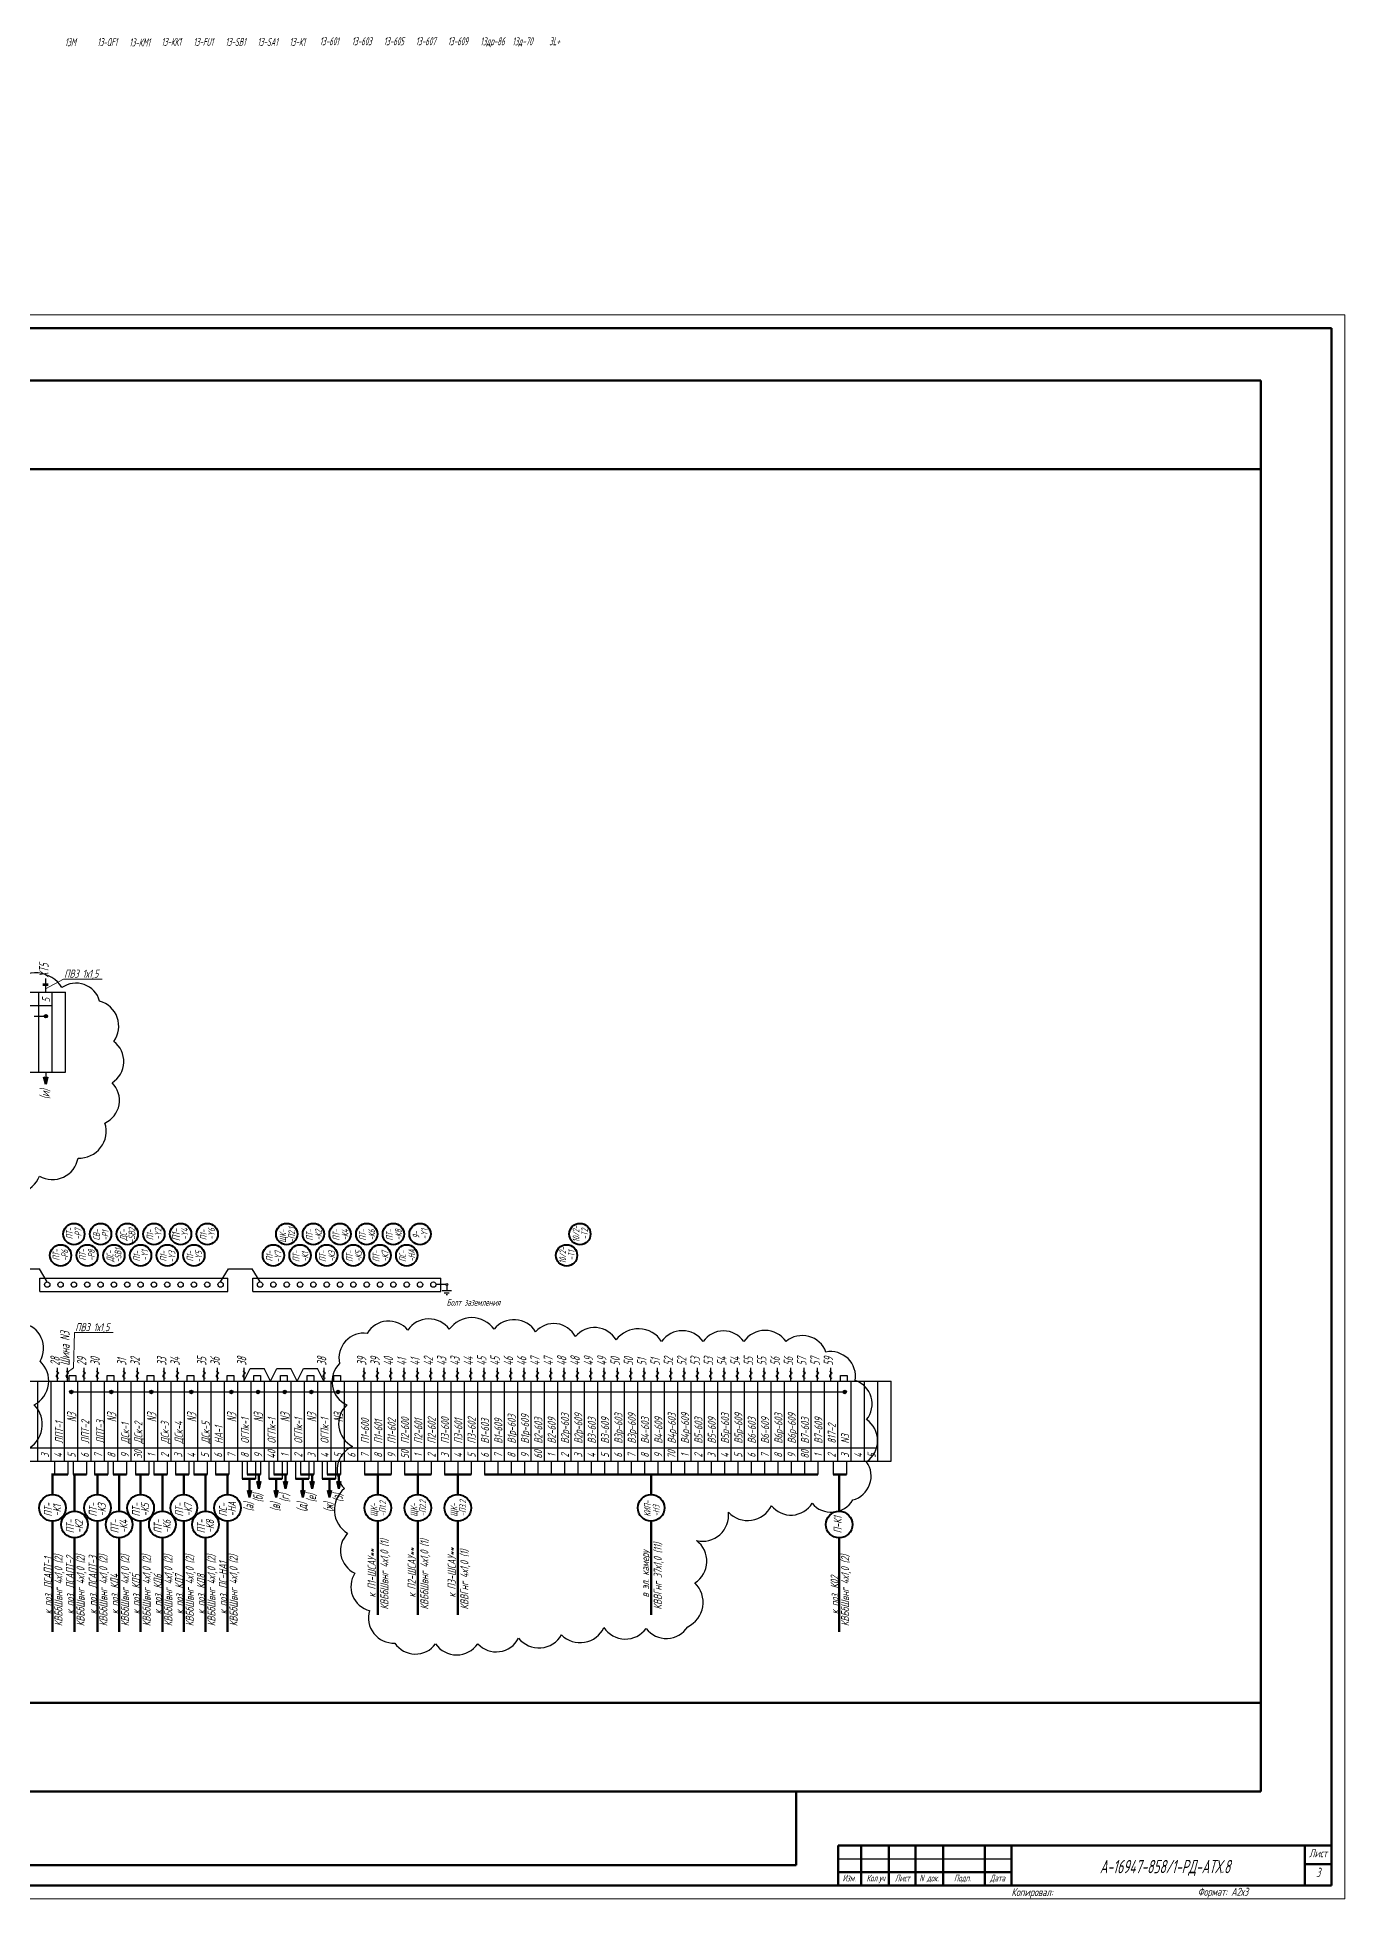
# Model space of a CAD drawing. Header units: millimetres. Extents: x -680 to 9204, y -4430 to 7779.
# Drawn here: x 4144 to 4635, y -537 to 161 of the extents above; entities that cross this region are included whole.
import ezdxf
from ezdxf.enums import TextEntityAlignment as Align

# ---------------------------------------------------------------- set-up
doc = ezdxf.new("R2010")
doc.units = ezdxf.units.MM
doc.layers.get('Defpoints').update_dxf_attribs({"color": 33})
for name, color, linetype, lineweight in [('Выноска', 137, 'Continuous', 20), ('Обводка', 6, 'Continuous', 25), ('Размерная', 4, 'Continuous', 25), ('Текст_КИП', 2, 'Continuous', 25), ('Толст.рамка', 7, 'Continuous', 60), ('Тонк.рамка', 10, 'Continuous', 20), ('Эл.кабель', 2, 'Continuous', 50)]:
    doc.layers.add(name, color=color, linetype=linetype, lineweight=lineweight)
doc.layers.add('ТЕКСТ', color=2, linetype='Continuous')
doc.layers.add('Текст.', color=51, linetype='Continuous')
doc.styles.add('Simplex', font='simplex.shx', dxfattribs={"width": 0.7, "oblique": 15})

# ---------------------------------------------------------------- blocks, each defined once
blk = doc.blocks.new('Заземление')
for p, q in [((0, 0), (0, -1.99)), ((1.74, -1.99), (-1.77, -1.99)), ((0.92, -2.81), (-0.95, -2.81)), ((0.24, -3.5), (-0.27, -3.5))]:
    blk.add_line(p, q)

msp = doc.modelspace()

# ---------------------------------------------------------------- hatches: boundary and pattern name
for points in [[(4147.603, -206.845, 1), (4147.603, -205.579, 1)], [(4157.146, -347.743, 1), (4157.146, -346.477, 1)], [(4172.146, -347.743, 1), (4172.146, -346.477, 1)], [(4187.146, -347.743, 1), (4187.146, -346.477, 1)], [(4202.146, -347.743, 1), (4202.146, -346.477, 1)], [(4217.146, -347.743, 1), (4217.146, -346.477, 1)], [(4227.146, -347.743, 1), (4227.146, -346.477, 1)], [(4237.146, -347.743, 1), (4237.146, -346.477, 1)], [(4247.146, -347.743, 1), (4247.146, -346.477, 1)], [(4257.146, -347.743, 1), (4257.146, -346.477, 1)], [(4447.146, -347.743, 1), (4447.146, -346.477, 1)]]:
    msp.add_hatch(color=256).paths.add_polyline_path(points)

# ---------------------------------------------------------------- linework, layer by layer
at = {"color": 5, "lineweight": 60}
for p, q in [((3419.757, 32.142), (4603.156, 32.142)), ((4603.156, 32.142), (4603.156, -496.887)), ((4603.156, -1.118), (3419.757, -1.118)), ((4603.156, -463.626), (3419.757, -463.626)), ((4603.156, -496.887), (3419.757, -496.887)), ((4428.923, -496.887), (4428.923, -524.579)), ((3419.757, -524.579), (4428.923, -524.579))]:
    msp.add_line(p, q, dxfattribs=at)
at = {"color": 2, "ltscale": 0.5}
for p, q in [((4147.498, -192.114), (4147.498, -197.114)), ((4147.521, -227.146), (4147.521, -231.692)), ((4150.874, -373.076), (4150.874, -378.076)), ((4155.874, -373.076), (4155.874, -378.076)), ((4157.77, -373.076), (4157.77, -378.076)), ((4162.77, -373.076), (4162.77, -378.076)), ((4165.874, -373.076), (4165.874, -378.076)), ((4170.874, -373.076), (4170.874, -378.076)), ((4172.77, -373.076), (4172.77, -378.076)), ((4177.77, -373.076), (4177.77, -378.076)), ((4181.149, -373.076), (4181.149, -378.076)), ((4186.149, -373.076), (4186.149, -378.076)), ((4188.045, -373.076), (4188.045, -378.076)), ((4193.045, -373.076), (4193.045, -378.076)), ((4196.149, -373.076), (4196.149, -378.076)), ((4201.149, -373.076), (4201.149, -378.076)), ((4203.045, -373.076), (4203.045, -378.076)), ((4208.045, -373.076), (4208.045, -378.076)), ((4211.149, -373.076), (4211.149, -378.076)), ((4216.149, -373.076), (4216.149, -378.076)), ((4221.149, -373.076), (4221.149, -379.719)), ((4223.045, -373.076), (4223.045, -378.076)), ((4226.149, -373.076), (4226.149, -379.719)), ((4228.045, -373.076), (4228.045, -378.076)), ((4231.149, -373.076), (4231.149, -379.719)), ((4233.045, -373.076), (4233.045, -378.076)), ((4236.149, -373.076), (4236.149, -379.719)), ((4238.045, -373.076), (4238.045, -378.076)), ((4241.149, -373.076), (4241.149, -379.719)), ((4243.045, -373.076), (4243.045, -378.076)), ((4246.149, -373.076), (4246.149, -379.719)), ((4248.045, -373.076), (4248.045, -378.076)), ((4251.149, -373.076), (4251.149, -379.719)), ((4253.045, -373.076), (4253.045, -378.076)), ((4256.149, -373.076), (4256.149, -379.719)), ((4258.045, -373.076), (4258.045, -378.076)), ((4267.041, -373.076), (4267.041, -378.076)), ((4272.041, -373.076), (4272.041, -378.076)), ((4277.041, -373.076), (4277.041, -378.076)), ((4282.041, -373.076), (4282.041, -378.076)), ((4287.041, -373.076), (4287.041, -378.076)), ((4292.041, -373.076), (4292.041, -378.076)), ((4297.041, -373.076), (4297.041, -378.076)), ((4302.041, -373.076), (4302.041, -378.076)), ((4307.041, -373.076), (4307.041, -378.076)), ((4312.041, -373.076), (4312.041, -378.076)), ((4317.041, -373.076), (4317.041, -378.076)), ((4322.041, -373.076), (4322.041, -378.076)), ((4327.041, -373.076), (4327.041, -378.076)), ((4332.041, -373.076), (4332.041, -378.076)), ((4337.041, -373.076), (4337.041, -378.076)), ((4342.041, -373.076), (4342.041, -378.076)), ((4347.041, -373.076), (4347.041, -378.076)), ((4352.041, -373.076), (4352.041, -378.076)), ((4357.041, -373.076), (4357.041, -378.076)), ((4362.041, -373.076), (4362.041, -378.076)), ((4367.041, -373.076), (4367.041, -378.076)), ((4372.041, -373.076), (4372.041, -378.076)), ((4377.041, -373.076), (4377.041, -378.076)), ((4382.041, -373.076), (4382.041, -378.076)), ((4387.041, -373.076), (4387.041, -378.076)), ((4392.041, -373.076), (4392.041, -378.076)), ((4397.041, -373.076), (4397.041, -378.076)), ((4402.041, -373.076), (4402.041, -378.076)), ((4407.041, -373.076), (4407.041, -378.076)), ((4412.041, -373.076), (4412.041, -378.076)), ((4417.041, -373.076), (4417.041, -378.076)), ((4422.041, -373.076), (4422.041, -378.076)), ((4427.041, -373.076), (4427.041, -378.076)), ((4432.041, -373.076), (4432.041, -378.076)), ((4437.041, -373.076), (4437.041, -378.076)), ((4442.77, -373.076), (4442.77, -378.076)), ((4447.77, -373.076), (4447.77, -378.076))]:
    msp.add_line(p, q, dxfattribs=at)
at = {"color": 2}
for p, q in [((3469.998, -197.146), (4154.998, -197.146)), ((3474.998, -202.178), (4149.998, -202.178)), ((4144.998, -227.146), (4144.998, -197.146)), ((4149.998, -227.146), (4149.998, -197.146)), ((4154.998, -227.146), (4154.998, -197.146)), ((3469.998, -227.146), (4154.998, -227.146)), ((4029.541, -343.076), (4464.541, -343.076)), ((4144.541, -373.076), (4144.541, -343.076)), ((4149.541, -373.076), (4149.541, -343.076)), ((4154.541, -373.076), (4154.541, -343.076)), ((4159.541, -373.076), (4159.541, -343.076)), ((4164.541, -373.076), (4164.541, -343.076)), ((4169.541, -373.076), (4169.541, -343.076)), ((4174.541, -373.076), (4174.541, -343.076)), ((4179.541, -373.076), (4179.541, -343.076)), ((4184.541, -373.076), (4184.541, -343.076)), ((4189.541, -373.076), (4189.541, -343.076)), ((4194.541, -373.076), (4194.541, -343.076)), ((4199.541, -373.076), (4199.541, -343.076)), ((4204.541, -373.076), (4204.541, -343.076)), ((4209.541, -373.076), (4209.541, -343.076)), ((4214.541, -373.076), (4214.541, -343.076)), ((4219.541, -373.076), (4219.541, -343.076)), ((4224.541, -373.076), (4224.541, -343.076)), ((4229.541, -373.076), (4229.541, -343.076)), ((4234.541, -373.076), (4234.541, -343.076)), ((4239.541, -373.076), (4239.541, -343.076)), ((4244.541, -373.076), (4244.541, -343.076)), ((4249.541, -373.076), (4249.541, -343.076)), ((4254.541, -373.076), (4254.541, -343.076)), ((4259.541, -373.076), (4259.541, -343.076)), ((4264.541, -373.076), (4264.541, -343.076)), ((4269.541, -373.076), (4269.541, -343.076)), ((4274.541, -373.076), (4274.541, -343.076)), ((4279.541, -373.076), (4279.541, -343.076)), ((4284.541, -373.076), (4284.541, -343.076)), ((4289.541, -373.076), (4289.541, -343.076)), ((4294.541, -373.076), (4294.541, -343.076)), ((4299.541, -373.076), (4299.541, -343.076)), ((4304.541, -373.076), (4304.541, -343.076)), ((4309.541, -373.076), (4309.541, -343.076)), ((4314.541, -373.076), (4314.541, -343.076)), ((4319.541, -373.076), (4319.541, -343.076)), ((4324.541, -373.076), (4324.541, -343.076)), ((4329.541, -373.076), (4329.541, -343.076)), ((4334.541, -373.076), (4334.541, -343.076)), ((4339.541, -373.076), (4339.541, -343.076)), ((4344.541, -373.076), (4344.541, -343.076)), ((4349.541, -373.076), (4349.541, -343.076)), ((4354.541, -373.076), (4354.541, -343.076)), ((4359.541, -373.076), (4359.541, -343.076)), ((4364.541, -373.076), (4364.541, -343.076)), ((4369.541, -373.076), (4369.541, -343.076)), ((4374.541, -373.076), (4374.541, -343.076)), ((4379.541, -373.076), (4379.541, -343.076)), ((4384.541, -373.076), (4384.541, -343.076)), ((4389.541, -373.076), (4389.541, -343.076)), ((4394.541, -373.076), (4394.541, -343.076)), ((4399.541, -373.076), (4399.541, -343.076)), ((4404.541, -373.076), (4404.541, -343.076)), ((4409.541, -373.076), (4409.541, -343.076)), ((4414.541, -373.076), (4414.541, -343.076)), ((4419.541, -373.076), (4419.541, -343.076)), ((4424.541, -373.076), (4424.541, -343.076)), ((4429.541, -373.076), (4429.541, -343.076)), ((4434.541, -373.076), (4434.541, -343.076)), ((4439.541, -373.076), (4439.541, -343.076)), ((4444.541, -373.076), (4444.541, -343.076)), ((4449.541, -373.076), (4449.541, -343.076)), ((4454.541, -373.076), (4454.541, -343.076)), ((4459.541, -373.076), (4459.541, -343.076)), ((4464.541, -373.076), (4464.541, -343.076)), ((4034.541, -368.044), (4459.541, -368.044)), ((4029.541, -373.076), (4464.541, -373.076))]:
    msp.add_line(p, q, dxfattribs=at)
for p, q in [((4143.237, -206.212), (4146.97, -206.212)), ((4136.252, -300.937), (4145.145, -300.937)), ((4148.096, -305.837), (4145.145, -300.937)), ((4145.391, -304.378), (4215.842, -304.378)), ((4145.391, -309.378), (4145.391, -304.378)), ((4213.096, -305.837), (4216.047, -300.937)), ((4215.842, -309.378), (4215.842, -304.378)), ((4216.047, -300.937), (4224.94, -300.937)), ((4227.891, -305.837), (4224.94, -300.937)), ((4225.186, -304.378), (4295.637, -304.378)), ((4225.186, -309.378), (4225.186, -304.378)), ((4297.572, -306.837), (4293.891, -306.837)), ((4295.637, -309.378), (4295.637, -304.378)), ((4145.391, -309.378), (4215.842, -309.378)), ((4225.186, -309.378), (4295.637, -309.378)), ((4156.315, -343.076), (4156.315, -340.932)), ((4156.315, -340.932), (4158.778, -340.932)), ((4158.778, -340.932), (4158.778, -343.076)), ((4170.607, -343.076), (4170.607, -340.932)), ((4170.607, -340.932), (4173.069, -340.932)), ((4173.069, -340.932), (4173.069, -343.076)), ((4185.607, -343.076), (4185.607, -340.932)), ((4185.607, -340.932), (4188.069, -340.932)), ((4188.069, -340.932), (4188.069, -343.076)), ((4200.607, -343.076), (4200.607, -340.932)), ((4200.607, -340.932), (4203.069, -340.932)), ((4203.069, -340.932), (4203.069, -343.076)), ((4215.607, -343.076), (4215.607, -340.932)), ((4215.607, -340.932), (4218.069, -340.932)), ((4218.069, -340.932), (4218.069, -343.076)), ((4221.838, -343.076), (4224.224, -338.317)), ((4224.224, -338.317), (4229.452, -338.317)), ((4225.607, -343.076), (4225.607, -340.932)), ((4225.607, -340.932), (4228.069, -340.932)), ((4228.069, -340.932), (4228.069, -343.076)), ((4231.838, -343.076), (4229.452, -338.317)), ((4231.838, -343.076), (4234.224, -338.317)), ((4234.224, -338.317), (4239.452, -338.317)), ((4235.607, -343.076), (4235.607, -340.932)), ((4235.607, -340.932), (4238.069, -340.932)), ((4238.069, -340.932), (4238.069, -343.076)), ((4241.838, -343.076), (4239.452, -338.317)), ((4241.838, -343.076), (4244.224, -338.317)), ((4244.224, -338.317), (4249.452, -338.317)), ((4245.607, -343.076), (4245.607, -340.932)), ((4245.607, -340.932), (4248.069, -340.932)), ((4248.069, -340.932), (4248.069, -343.076)), ((4251.838, -343.076), (4249.452, -338.317)), ((4255.607, -343.076), (4255.607, -340.932)), ((4255.607, -340.932), (4258.069, -340.932)), ((4258.069, -340.932), (4258.069, -343.076)), ((4445.607, -343.076), (4445.607, -340.932)), ((4445.607, -340.932), (4448.069, -340.932)), ((4448.069, -340.932), (4448.069, -343.076)), ((4157.146, -347.11), (4171.513, -347.11)), ((4172.146, -347.11), (4186.513, -347.11)), ((4187.146, -347.11), (4201.513, -347.11)), ((4202.146, -347.11), (4257.146, -347.11)), ((4257.146, -347.11), (4447.146, -347.11))]:
    msp.add_line(p, q)
at = {"ltscale": 0.5}
for p, q in [((4151.838, -338.076), (4151.838, -343.076)), ((4155.531, -338.076), (4155.531, -343.076)), ((4161.838, -338.076), (4161.838, -343.076)), ((4166.838, -338.076), (4166.838, -343.076)), ((4176.838, -338.076), (4176.838, -343.076)), ((4181.838, -338.076), (4181.838, -343.076)), ((4191.838, -338.076), (4191.838, -343.076)), ((4196.838, -338.076), (4196.838, -343.076)), ((4206.838, -338.076), (4206.838, -343.076)), ((4211.838, -338.076), (4211.838, -343.076)), ((4221.838, -338.076), (4221.838, -343.076)), ((4251.838, -338.076), (4251.838, -343.076)), ((4266.838, -338.076), (4266.838, -343.076)), ((4271.838, -338.076), (4271.838, -343.076)), ((4276.838, -338.076), (4276.838, -343.076)), ((4281.838, -338.076), (4281.838, -343.076)), ((4286.838, -338.076), (4286.838, -343.076)), ((4291.838, -338.076), (4291.838, -343.076)), ((4296.838, -338.076), (4296.838, -343.076)), ((4301.838, -338.076), (4301.838, -343.076)), ((4306.838, -338.076), (4306.838, -343.076)), ((4311.838, -338.076), (4311.838, -343.076)), ((4316.838, -338.076), (4316.838, -343.076)), ((4321.838, -338.076), (4321.838, -343.076)), ((4326.838, -338.076), (4326.838, -343.076)), ((4331.838, -338.076), (4331.838, -343.076)), ((4336.838, -338.076), (4336.838, -343.076)), ((4341.838, -338.076), (4341.838, -343.076)), ((4346.838, -338.076), (4346.838, -343.076)), ((4351.874, -338.076), (4351.874, -343.076)), ((4356.874, -338.076), (4356.874, -343.076)), ((4361.874, -338.076), (4361.874, -343.076)), ((4366.874, -338.076), (4366.874, -343.076)), ((4371.874, -338.076), (4371.874, -343.076)), ((4376.874, -338.076), (4376.874, -343.076)), ((4381.874, -338.076), (4381.874, -343.076)), ((4386.874, -338.076), (4386.874, -343.076)), ((4391.874, -338.076), (4391.874, -343.076)), ((4396.874, -338.076), (4396.874, -343.076)), ((4401.874, -338.076), (4401.874, -343.076)), ((4406.874, -338.076), (4406.874, -343.076)), ((4411.874, -338.076), (4411.874, -343.076)), ((4416.874, -338.076), (4416.874, -343.076)), ((4421.874, -338.076), (4421.874, -343.076)), ((4426.874, -338.076), (4426.874, -343.076)), ((4431.874, -338.076), (4431.874, -343.076)), ((4436.874, -338.076), (4436.874, -343.076)), ((4441.838, -338.076), (4441.838, -343.076))]:
    msp.add_line(p, q, dxfattribs=at)
at = {"lineweight": 60}
for p, q in [((4629.655, -517.145), (4444.655, -517.145)), ((4444.655, -517.145), (4444.655, -532.145)), ((4453.33, -517.145), (4453.33, -532.145)), ((4463.69, -517.145), (4463.69, -532.145)), ((4473.639, -517.145), (4473.639, -532.145)), ((4484.092, -517.145), (4484.092, -532.145)), ((4499.655, -517.145), (4499.655, -532.145)), ((4509.655, -517.145), (4509.655, -532.145)), ((4619.655, -517.145), (4619.655, -532.145)), ((4444.655, -527.145), (4509.655, -527.145)), ((4619.655, -524.145), (4629.655, -524.145)), ((4629.655, -532.145), (4444.655, -532.145))]:
    msp.add_line(p, q, dxfattribs=at)
for points in [[(4158.096, -291.888, 0, 1.2, 0), (4158.096, -295.888, 0, 0, 0), (4158.096, -305.837, 0, 0, 0)], [(4168.096, -291.888, 0, 1.2, 0), (4168.096, -295.888, 0, 0, 0), (4168.096, -305.837, 0, 0, 0)], [(4178.096, -291.888, 0, 1.2, 0), (4178.096, -295.888, 0, 0, 0), (4178.096, -305.837, 0, 0, 0)], [(4188.096, -291.888, 0, 1.2, 0), (4188.096, -295.888, 0, 0, 0), (4188.096, -305.837, 0, 0, 0)], [(4198.096, -291.888, 0, 1.2, 0), (4198.096, -295.888, 0, 0, 0), (4198.096, -305.837, 0, 0, 0)], [(4208.096, -291.888, 0, 1.2, 0), (4208.096, -295.888, 0, 0, 0), (4208.096, -305.837, 0, 0, 0)], [(4237.891, -291.888, 0, 1.2, 0), (4237.891, -295.888, 0, 0, 0), (4237.891, -305.837, 0, 0, 0)], [(4247.891, -291.888, 0, 1.2, 0), (4247.891, -295.888, 0, 0, 0), (4247.891, -305.837, 0, 0, 0)], [(4257.891, -291.888, 0, 1.2, 0), (4257.891, -295.888, 0, 0, 0), (4257.891, -305.837, 0, 0, 0)], [(4267.891, -291.888, 0, 1.2, 0), (4267.891, -295.888, 0, 0, 0), (4267.891, -305.837, 0, 0, 0)], [(4277.891, -291.888, 0, 1.2, 0), (4277.891, -295.888, 0, 0, 0), (4277.891, -305.837, 0, 0, 0)], [(4287.891, -291.888, 0, 1.2, 0), (4287.891, -295.888, 0, 0, 0), (4287.891, -305.837, 0, 0, 0)], [(4153.096, -299.887, 0, 1.2, 0), (4153.096, -303.638, 0, 0, 0), (4153.096, -305.837, 0, 0, 0)], [(4163.096, -299.887, 0, 1.2, 0), (4163.096, -303.638, 0, 0, 0), (4163.096, -305.837, 0, 0, 0)], [(4173.096, -299.887, 0, 1.2, 0), (4173.096, -303.638, 0, 0, 0), (4173.096, -305.837, 0, 0, 0)], [(4183.096, -299.887, 0, 1.2, 0), (4183.096, -303.638, 0, 0, 0), (4183.096, -305.837, 0, 0, 0)], [(4193.096, -299.887, 0, 1.2, 0), (4193.096, -303.638, 0, 0, 0), (4193.096, -305.837, 0, 0, 0)], [(4203.096, -299.887, 0, 1.2, 0), (4203.096, -303.638, 0, 0, 0), (4203.096, -305.837, 0, 0, 0)], [(4232.891, -299.887, 0, 1.2, 0), (4232.891, -303.638, 0, 0, 0), (4232.891, -305.837, 0, 0, 0)], [(4242.891, -299.887, 0, 1.2, 0), (4242.891, -303.638, 0, 0, 0), (4242.891, -305.837, 0, 0, 0)], [(4252.891, -299.887, 0, 1.2, 0), (4252.891, -303.638, 0, 0, 0), (4252.891, -305.837, 0, 0, 0)], [(4262.891, -299.887, 0, 1.2, 0), (4262.891, -303.638, 0, 0, 0), (4262.891, -305.837, 0, 0, 0)], [(4272.891, -299.887, 0, 1.2, 0), (4272.891, -303.638, 0, 0, 0), (4272.891, -305.837, 0, 0, 0)], [(4282.891, -299.887, 0, 1.2, 0), (4282.891, -303.638, 0, 0, 0), (4282.891, -305.837, 0, 0, 0)]]:
    msp.add_lwpolyline(points, format="xyseb")
for centre, radius in [((4147.603, -206.212), 0.633), ((4148.096, -306.837), 1), ((4153.096, -306.837), 1), ((4158.096, -306.837), 1), ((4163.096, -306.837), 1), ((4168.096, -306.837), 1), ((4173.096, -306.837), 1), ((4178.096, -306.837), 1), ((4183.096, -306.837), 1), ((4188.096, -306.837), 1), ((4193.096, -306.837), 1), ((4198.096, -306.837), 1), ((4203.096, -306.837), 1), ((4208.096, -306.837), 1), ((4213.096, -306.837), 1), ((4227.891, -306.837), 1), ((4232.891, -306.837), 1), ((4237.891, -306.837), 1), ((4242.891, -306.837), 1), ((4247.891, -306.837), 1), ((4252.891, -306.837), 1), ((4257.891, -306.837), 1), ((4262.891, -306.837), 1), ((4267.891, -306.837), 1), ((4272.891, -306.837), 1), ((4277.891, -306.837), 1), ((4282.891, -306.837), 1), ((4287.891, -306.837), 1), ((4292.891, -306.837), 1), ((4297.951, -306.837), 0.379), ((4157.146, -347.11), 0.633), ((4172.146, -347.11), 0.633), ((4187.146, -347.11), 0.633), ((4202.146, -347.11), 0.633), ((4217.146, -347.11), 0.633), ((4227.146, -347.11), 0.633), ((4237.146, -347.11), 0.633), ((4247.146, -347.11), 0.633), ((4257.146, -347.11), 0.633), ((4447.146, -347.11), 0.633)]:
    msp.add_circle(centre, radius)
at = {"color": 30, "linetype": 'ByBlock', "lineweight": 30, "end_tangent": (0, -1)}
for points in [[(4151.456, -339.243), (4152.324, -340.112), (4151.424, -341.045), (4152.324, -341.978)], [(4155.149, -339.243), (4156.017, -340.112), (4155.117, -341.045), (4156.017, -341.978)], [(4161.456, -339.243), (4162.324, -340.112), (4161.424, -341.045), (4162.324, -341.978)], [(4166.456, -339.243), (4167.324, -340.112), (4166.424, -341.045), (4167.324, -341.978)], [(4176.456, -339.243), (4177.324, -340.112), (4176.424, -341.045), (4177.324, -341.978)], [(4181.456, -339.243), (4182.324, -340.112), (4181.424, -341.045), (4182.324, -341.978)], [(4191.456, -339.243), (4192.324, -340.112), (4191.424, -341.045), (4192.324, -341.978)], [(4196.456, -339.243), (4197.324, -340.112), (4196.424, -341.045), (4197.324, -341.978)], [(4206.456, -339.243), (4207.324, -340.112), (4206.424, -341.045), (4207.324, -341.978)], [(4211.456, -339.243), (4212.324, -340.112), (4211.424, -341.045), (4212.324, -341.978)], [(4221.456, -339.243), (4222.324, -340.112), (4221.424, -341.045), (4222.324, -341.978)], [(4251.456, -339.243), (4252.324, -340.112), (4251.424, -341.045), (4252.324, -341.978)], [(4266.456, -339.243), (4267.324, -340.112), (4266.424, -341.045), (4267.324, -341.978)], [(4271.456, -339.243), (4272.324, -340.112), (4271.424, -341.045), (4272.324, -341.978)], [(4276.456, -339.243), (4277.324, -340.112), (4276.424, -341.045), (4277.324, -341.978)], [(4281.456, -339.243), (4282.324, -340.112), (4281.424, -341.045), (4282.324, -341.978)], [(4286.456, -339.243), (4287.324, -340.112), (4286.424, -341.045), (4287.324, -341.978)], [(4291.456, -339.243), (4292.324, -340.112), (4291.424, -341.045), (4292.324, -341.978)], [(4296.456, -339.243), (4297.324, -340.112), (4296.424, -341.045), (4297.324, -341.978)], [(4301.456, -339.243), (4302.324, -340.112), (4301.424, -341.045), (4302.324, -341.978)], [(4306.456, -339.243), (4307.324, -340.112), (4306.424, -341.045), (4307.324, -341.978)], [(4311.456, -339.243), (4312.324, -340.112), (4311.424, -341.045), (4312.324, -341.978)], [(4316.456, -339.243), (4317.324, -340.112), (4316.424, -341.045), (4317.324, -341.978)], [(4321.456, -339.243), (4322.324, -340.112), (4321.424, -341.045), (4322.324, -341.978)], [(4326.456, -339.243), (4327.324, -340.112), (4326.424, -341.045), (4327.324, -341.978)], [(4331.456, -339.243), (4332.324, -340.112), (4331.424, -341.045), (4332.324, -341.978)], [(4336.456, -339.243), (4337.324, -340.112), (4336.424, -341.045), (4337.324, -341.978)], [(4341.456, -339.243), (4342.324, -340.112), (4341.424, -341.045), (4342.324, -341.978)], [(4346.456, -339.243), (4347.324, -340.112), (4346.424, -341.045), (4347.324, -341.978)], [(4351.492, -339.243), (4352.36, -340.112), (4351.459, -341.045), (4352.36, -341.978)], [(4356.492, -339.243), (4357.36, -340.112), (4356.459, -341.045), (4357.36, -341.978)], [(4361.492, -339.243), (4362.36, -340.112), (4361.459, -341.045), (4362.36, -341.978)], [(4366.492, -339.243), (4367.36, -340.112), (4366.459, -341.045), (4367.36, -341.978)], [(4371.492, -339.243), (4372.36, -340.112), (4371.459, -341.045), (4372.36, -341.978)], [(4376.492, -339.243), (4377.36, -340.112), (4376.459, -341.045), (4377.36, -341.978)], [(4381.492, -339.243), (4382.36, -340.112), (4381.459, -341.045), (4382.36, -341.978)], [(4386.492, -339.243), (4387.36, -340.112), (4386.459, -341.045), (4387.36, -341.978)], [(4391.492, -339.243), (4392.36, -340.112), (4391.459, -341.045), (4392.36, -341.978)], [(4396.492, -339.243), (4397.36, -340.112), (4396.459, -341.045), (4397.36, -341.978)], [(4401.492, -339.243), (4402.36, -340.112), (4401.459, -341.045), (4402.36, -341.978)], [(4406.492, -339.243), (4407.36, -340.112), (4406.459, -341.045), (4407.36, -341.978)], [(4411.492, -339.243), (4412.36, -340.112), (4411.459, -341.045), (4412.36, -341.978)], [(4416.492, -339.243), (4417.36, -340.112), (4416.459, -341.045), (4417.36, -341.978)], [(4421.492, -339.243), (4422.36, -340.112), (4421.459, -341.045), (4422.36, -341.978)], [(4426.492, -339.243), (4427.36, -340.112), (4426.459, -341.045), (4427.36, -341.978)], [(4431.492, -339.243), (4432.36, -340.112), (4431.459, -341.045), (4432.36, -341.978)], [(4436.492, -339.243), (4437.36, -340.112), (4436.459, -341.045), (4437.36, -341.978)], [(4441.456, -339.243), (4442.324, -340.112), (4441.424, -341.045), (4442.324, -341.978)]]:
    msp.add_spline(points, degree=3, dxfattribs=at)
at = {"layer": 'Defpoints', "color": 2}
for points in [[(4129.344, -270.173, 0.5205671), (4145.169, -266.135, 0.5205671), (4145.169, -266.135, 0.5205671), (4159.647, -259.406, 0.5205671), (4159.647, -259.406, 0.5205671), (4169.748, -246.283, 0.5205671), (4169.748, -246.283, 0.5205671), (4172.442, -231.142, 0.5205671), (4172.442, -231.142, 0.5205671), (4173.115, -215.664, 0.5205671), (4173.115, -215.664, 0.5205671), (4167.728, -200.523, 0.5205671), (4167.728, -200.523, 0.5205671), (4153.586, -195.476, 0.5205671), (4153.586, -195.476, 0.5205671), (4135.068, -194.13, 0.5205671)], [(4143.238, -351.915, 0.5205671), (4145.393, -335.549, 0.5205671), (4145.393, -335.549, 0.5205671), (4138.928, -321.336, 0.5205671)], [(4140.221, -368.712, 0.5205671), (4143.238, -351.915, 0.5205671)]]:
    msp.add_lwpolyline(points, format="xyb", dxfattribs=at)
msp.add_lwpolyline([(4259.532, -383.341, 0.5205671), (4260.752, -400.107, 0.5205671), (4260.752, -400.107, 0.5205671), (4263.498, -415.043, 0.5205671), (4263.498, -415.043, 0.5205671), (4268.988, -429.065, 0.5205671), (4268.988, -429.065, 0.5205671), (4278.444, -441.258, 0.5205671), (4278.444, -441.258, 0.5205671), (4293.696, -441.563, 0.5205671), (4293.696, -441.563, 0.5205671), (4309.558, -441.563, 0.5205671), (4309.558, -441.563, 0.5205671), (4324.809, -439.429, 0.5205671), (4324.809, -439.429, 0.5205671), (4340.976, -438.21, 0.5205671), (4340.976, -438.21, 0.5205671), (4356.838, -435.467, 0.5205671), (4356.838, -435.467, 0.5205671), (4372.7, -435.771, 0.5205671), (4372.7, -435.771, 0.5205671), (4388.256, -435.162, 0.5205671), (4388.256, -435.162, 0.5205671), (4391.002, -418.701, 0.5205671), (4391.002, -418.701, 0.5205671), (4391.612, -402.85, 0.5205671), (4391.612, -402.85, 0.5205671), (4403.508, -392.181, 0.5205671), (4403.508, -392.181, 0.5205671), (4419.675, -389.743, 0.5205671), (4419.675, -389.743, 0.5205671), (4434.926, -388.828, 0.5205671), (4434.926, -388.828, 0.5205671), (4450.178, -387.609, 0.5205671), (4450.178, -387.609, 0.5205671), (4455.364, -373.282, 0.5205671), (4455.364, -373.282, 0.5205671), (4455.364, -357.431, 0.5205671), (4455.364, -357.431, 0.5205671), (4451.093, -342.8, 0.5205671), (4451.093, -342.8, 0.5205671), (4440.112, -332.131, 0.5205671), (4440.112, -332.131, 0.5205671), (4425.165, -328.168, 0.5205671), (4425.165, -328.168, 0.5205671), (4409.304, -328.168, 0.5205671), (4409.304, -328.168, 0.5205671), (4394.052, -328.168, 0.5205671), (4394.052, -328.168, 0.5205671), (4378.495, -328.168, 0.5205671), (4378.495, -328.168, 0.5205671), (4361.413, -327.558, 0.5205671), (4361.413, -327.558, 0.5205671), (4346.162, -326.339, 0.5205671), (4346.162, -326.339, 0.5205671), (4331.215, -324.51, 0.5205671), (4331.215, -324.51, 0.5205671), (4315.658, -323.596, 0.5205671), (4315.658, -323.596, 0.5205671), (4298.882, -323.596, 0.5205671), (4298.882, -323.596, 0.5205671), (4283.325, -323.9, 0.5205671), (4283.325, -323.9, 0.5205671), (4268.073, -325.12, 0.5205671), (4268.073, -325.12, 0.5205671), (4257.702, -336.398, 0.5205671), (4257.702, -336.398, 0.5205671), (4260.447, -351.944, 0.5205671), (4260.447, -351.944, 0.5205671), (4262.583, -367.491, 0.5205671), (4262.583, -367.491, 0.5205671)], format="xyb", close=True, dxfattribs=at)
at = {"layer": 'Defpoints', "lineweight": 40}
for centre in [(4347.833, -287.888), (4342.833, -295.887)]:
    msp.add_circle(centre, 4, dxfattribs=at)
at = {"layer": 'Выноска', "ltscale": 0.3}
for p, q in [((4154.227, -192.297), (4147.498, -195.991)), ((4168.7, -192.286), (4154.182, -192.297)), ((4158.314, -324.863), (4157.923, -338.085)), ((4172.831, -324.852), (4158.314, -324.863)), ((4157.923, -338.085), (4155.531, -339.773))]:
    msp.add_line(p, q, dxfattribs=at)
at = {"layer": 'Обводка', "color": 155}
msp.add_line((4444.655, -522.145), (4509.655, -522.145), dxfattribs=at)
at = {"layer": 'Размерная', "ltscale": 0.9}
for p, q in [((4146.498, -194.114), (4148.498, -194.114)), ((4146.498, -194.614), (4148.498, -194.614))]:
    msp.add_line(p, q, dxfattribs=at)
at = {"layer": 'Толст.рамка'}
for p, q in [((3394.549, 51.855), (4629.655, 51.855)), ((4629.655, 51.855), (4629.655, -532.145)), ((4629.655, -532.145), (3394.549, -532.145))]:
    msp.add_line(p, q, dxfattribs=at)
at = {"layer": 'Тонк.рамка'}
for p, q in [((4634.655, 56.855), (3374.549, 56.855)), ((4634.655, -537.145), (4634.655, 56.855)), ((3374.549, -537.145), (4634.655, -537.145))]:
    msp.add_line(p, q, dxfattribs=at)
at = {"layer": 'Эл.кабель'}
for p, q in [((4147.521, -231.692), (4146.859, -228.958)), ((4147.521, -231.692), (4148.184, -228.958)), ((4149.721, -378.076), (4155.874, -378.076)), ((4150.085, -385.574), (4150.085, -378.076)), ((4157.77, -378.076), (4162.77, -378.076)), ((4158.365, -391.833), (4158.365, -378.076)), ((4165.874, -378.076), (4170.874, -378.076)), ((4166.918, -385.574), (4166.918, -378.076)), ((4172.77, -378.076), (4177.77, -378.076)), ((4175.068, -391.833), (4175.068, -378.076)), ((4181.149, -378.076), (4186.149, -378.076)), ((4183.131, -385.574), (4183.131, -378.076)), ((4188.045, -378.076), (4193.045, -378.076)), ((4191.281, -391.833), (4191.281, -378.076)), ((4196.149, -378.076), (4201.149, -378.076)), ((4199.313, -385.574), (4199.313, -378.076)), ((4203.045, -378.076), (4208.045, -378.076)), ((4207.463, -391.833), (4207.463, -378.076)), ((4211.149, -378.076), (4216.149, -378.076)), ((4215.737, -385.574), (4215.737, -378.076)), ((4221.149, -379.719), (4226.149, -379.719)), ((4223.045, -378.076), (4228.045, -378.076)), ((4223.932, -386.61), (4223.269, -383.875)), ((4223.932, -379.719), (4223.932, -386.664)), ((4223.932, -386.61), (4224.594, -383.875)), ((4227.44, -383.324), (4226.778, -380.59)), ((4227.44, -378.076), (4227.44, -383.379)), ((4227.44, -383.324), (4228.102, -380.59)), ((4231.149, -379.719), (4236.149, -379.719)), ((4233.045, -378.076), (4238.045, -378.076)), ((4233.932, -386.61), (4233.269, -383.875)), ((4233.932, -379.719), (4233.932, -386.664)), ((4233.932, -386.61), (4234.594, -383.875)), ((4237.44, -383.324), (4236.778, -380.59)), ((4237.44, -378.076), (4237.44, -383.379)), ((4237.44, -383.324), (4238.102, -380.59)), ((4241.149, -379.719), (4246.149, -379.719)), ((4243.045, -378.076), (4248.045, -378.076)), ((4243.932, -386.61), (4243.269, -383.875)), ((4243.932, -379.719), (4243.932, -386.664)), ((4243.932, -386.61), (4244.594, -383.875)), ((4247.44, -383.324), (4246.778, -380.59)), ((4247.44, -378.076), (4247.44, -383.379)), ((4247.44, -383.324), (4248.102, -380.59)), ((4251.149, -379.719), (4256.149, -379.719)), ((4253.045, -378.076), (4258.045, -378.076)), ((4253.932, -386.61), (4253.269, -383.875)), ((4253.932, -379.719), (4253.932, -386.664)), ((4253.932, -386.61), (4254.594, -383.875)), ((4257.44, -383.324), (4256.778, -380.59)), ((4257.44, -378.076), (4257.44, -383.379)), ((4257.44, -383.324), (4258.102, -380.59)), ((4267.041, -378.076), (4277.041, -378.076)), ((4272.041, -385.574), (4272.041, -378.076)), ((4282.041, -378.076), (4292.041, -378.076)), ((4287.041, -385.574), (4287.041, -378.076)), ((4297.041, -378.076), (4307.041, -378.076)), ((4302.041, -385.574), (4302.041, -378.076)), ((4312.041, -378.076), (4437.041, -378.076)), ((4374.541, -385.574), (4374.541, -378.076)), ((4442.77, -378.076), (4447.77, -378.076)), ((4445.068, -391.833), (4445.068, -378.076)), ((4150.085, -395.574), (4150.085, -436.985)), ((4166.918, -395.574), (4166.918, -436.985)), ((4183.131, -395.574), (4183.131, -436.985)), ((4199.313, -395.574), (4199.313, -436.985)), ((4215.737, -395.574), (4215.737, -436.985)), ((4272.041, -395.574), (4272.041, -430.726)), ((4287.041, -395.574), (4287.041, -430.726)), ((4302.041, -395.574), (4302.041, -430.726)), ((4374.541, -395.574), (4374.541, -430.726)), ((4158.365, -401.833), (4158.365, -436.985)), ((4175.068, -401.833), (4175.068, -436.985)), ((4191.281, -401.833), (4191.281, -436.985)), ((4207.463, -401.833), (4207.463, -436.985)), ((4445.068, -401.833), (4445.068, -436.985))]:
    msp.add_line(p, q, dxfattribs=at)
at = {"layer": 'Эл.кабель', "lineweight": 40}
for centre, radius in [((4158.096, -287.888), 4), ((4168.096, -287.888), 4), ((4178.096, -287.888), 4), ((4188.096, -287.888), 4), ((4198.096, -287.888), 4), ((4208.096, -287.888), 4), ((4237.891, -287.888), 4), ((4247.891, -287.888), 4), ((4257.891, -287.888), 4), ((4267.891, -287.888), 4), ((4277.891, -287.888), 4), ((4287.891, -287.888), 4), ((4153.096, -295.887), 4), ((4163.096, -295.887), 4), ((4173.096, -295.887), 4), ((4183.096, -295.887), 4), ((4193.096, -295.887), 4), ((4203.096, -295.887), 4), ((4232.891, -295.887), 4), ((4242.891, -295.887), 4), ((4252.891, -295.887), 4), ((4262.891, -295.887), 4), ((4272.891, -295.887), 4), ((4282.891, -295.887), 4), ((4150.085, -390.574), 5), ((4166.918, -390.574), 5), ((4183.131, -390.574), 5), ((4199.313, -390.574), 5), ((4215.737, -390.574), 5), ((4272.041, -390.574), 5), ((4287.041, -390.574), 5), ((4302.041, -390.574), 5), ((4374.541, -390.574), 5), ((4158.365, -396.833), 5), ((4175.068, -396.833), 5), ((4191.281, -396.833), 5), ((4207.463, -396.833), 5), ((4445.068, -396.833), 5)]:
    msp.add_circle(centre, radius, dxfattribs=at)

# ---------------------------------------------------------------- block references
msp.add_blockref('Заземление', (4297.951, -307.216))

# ---------------------------------------------------------------- texts
at = {"layer": 'Defpoints', "style": 'Simplex', "oblique": 15, "width": 0.5}
for s, p in [('13-QF1', (4166.866, 157.586)), ('13-КК1', (4190.911, 157.655)), ('13-FU1', (4202.911, 157.655)), ('13-SB1 ', (4214.911, 157.655)), ('13-SA1', (4226.911, 157.655)), ('13-К1', (4238.911, 157.655)), ('13-601', (4250.287, 157.897)), ('13-603', (4262.287, 157.897)), ('13-605', (4274.287, 157.897)), ('13-607', (4286.287, 157.897)), ('13-609', (4298.287, 157.897)), ('13др-86', (4310.489, 157.886)), ('13д-70', (4322.489, 157.886)), ('3L+', (4336.372, 157.897)), ('13М', (4154.708, 157.526)), ('13-КМ1', (4178.866, 157.462))]:
    msp.add_text(s, height=3, dxfattribs=at).set_placement(p)
at = {"layer": 'Defpoints', "style": 'Simplex', "oblique": 15, "width": 0.6}
for s, p in [('10/2-', (4347.662, -287.888)), ('-T2', (4350.836, -287.888)), ('10/2-', (4342.662, -295.887)), ('-T1', (4345.836, -295.887))]:
    msp.add_text(s, height=2.5, rotation=90, dxfattribs=at).set_placement(p, align=Align.CENTER)
at = {"layer": 'ТЕКСТ', "style": 'Simplex', "oblique": 15, "width": 0.6}
for s, height, p in [('XT5', 3.5, (4148.59, -191.79)), ('Шина N3', 3.5, (4156.468, -337.237)), ('28', 3.5, (4152.775, -337.237)), ('29', 3.5, (4162.775, -337.237)), ('30', 3.5, (4167.775, -337.237)), ('31', 3.5, (4177.775, -337.237)), ('32', 3.5, (4182.775, -337.237)), ('33', 3.5, (4192.775, -337.237)), ('34', 3.5, (4197.775, -337.237)), ('35', 3.5, (4207.775, -337.237)), ('36', 3.5, (4212.775, -337.237)), ('38', 3.5, (4222.775, -337.237)), ('38', 3.5, (4252.775, -337.237)), ('39', 3.5, (4267.775, -337.237)), ('39', 3.5, (4272.775, -337.237)), ('40', 3.5, (4277.775, -337.237)), ('41', 3.5, (4282.775, -337.237)), ('41', 3.5, (4287.775, -337.237)), ('42', 3.5, (4292.775, -337.237)), ('43', 3.5, (4297.775, -337.237)), ('43', 3.5, (4302.775, -337.237)), ('44', 3.5, (4307.775, -337.237)), ('45', 3.5, (4312.775, -337.237)), ('45', 3.5, (4317.775, -337.237)), ('46', 3.5, (4322.775, -337.237)), ('46', 3.5, (4327.775, -337.237)), ('47', 3.5, (4332.775, -337.237)), ('47', 3.5, (4337.775, -337.237)), ('48', 3.5, (4342.775, -337.237)), ('48', 3.5, (4347.775, -337.237)), ('49', 3.5, (4352.811, -337.237)), ('49', 3.5, (4357.811, -337.237)), ('50', 3.5, (4362.811, -337.237)), ('50', 3.5, (4367.811, -337.237)), ('51', 3.5, (4372.811, -337.237)), ('51', 3.5, (4377.811, -337.237)), ('52', 3.5, (4382.811, -337.237)), ('52', 3.5, (4387.811, -337.237)), ('53', 3.5, (4392.811, -337.237)), ('53', 3.5, (4397.811, -337.237)), ('54', 3.5, (4402.811, -337.237)), ('54', 3.5, (4407.811, -337.237)), ('55', 3.5, (4412.811, -337.237)), ('55', 3.5, (4417.811, -337.237)), ('56', 3.5, (4422.811, -337.237)), ('56', 3.5, (4427.811, -337.237)), ('57', 3.5, (4432.811, -337.237)), ('57', 3.5, (4437.811, -337.237)), ('59', 3.5, (4442.775, -337.237)), ('ЛПТ-1', 3, (4154.04, -366.466)), ('ЛПТ-2', 3, (4163.843, -366.466)), ('ЛПТ-3', 3, (4169.473, -366.466)), ('ДСк-1', 3, (4178.843, -366.466)), ('ДСк-2', 3, (4183.762, -366.466)), ('ДСк-3', 3, (4193.699, -366.466)), ('ДСк-4', 3, (4198.896, -366.466)), ('ДСк-5', 3, (4208.983, -366.466)), ('HA-1', 3, (4213.874, -366.466)), ('ОГПк-1', 3, (4223.759, -366.466)), ('ОГПк-1', 3, (4233.759, -366.466)), ('ОГПк-1', 3, (4243.759, -366.466)), ('ОГПк-1', 3, (4253.604, -366.466)), ('П1-600', 3, (4268.759, -366.466)), ('П1-601', 3, (4273.759, -366.466)), ('П1-602', 3, (4278.759, -366.466)), ('П2-600', 3, (4283.759, -366.466)), ('П2-601', 3, (4288.759, -366.466)), ('П2-602', 3, (4293.759, -366.466)), ('П3-600', 3, (4298.759, -366.466)), ('П3-601', 3, (4303.759, -366.466)), ('П3-602', 3, (4308.759, -366.466)), ('В1-603', 3, (4313.759, -366.466)), ('В1-609', 3, (4318.759, -366.466)), ('В1р-603', 3, (4323.759, -366.466)), ('В1р-609', 3, (4328.759, -366.466)), ('В2-603', 3, (4333.759, -366.466)), ('В2-609', 3, (4338.759, -366.466)), ('В2р-603', 3, (4343.759, -366.466)), ('В2р-609', 3, (4348.759, -366.466)), ('В3-603', 3, (4353.795, -366.466)), ('В3-609', 3, (4358.795, -366.466)), ('В3р-603', 3, (4363.795, -366.466)), ('В3р-609', 3, (4368.795, -366.466)), ('В4-603', 3, (4373.795, -366.466)), ('В4-609', 3, (4378.795, -366.466)), ('В4р-603', 3, (4383.795, -366.466)), ('В4р-609', 3, (4388.795, -366.466)), ('В5-603', 3, (4393.795, -366.466)), ('В5-609', 3, (4398.795, -366.466)), ('В5р-603', 3, (4403.795, -366.466)), ('В5р-609', 3, (4408.795, -366.466)), ('В6-603', 3, (4413.795, -366.466)), ('В6-609', 3, (4418.795, -366.466)), ('В6р-603', 3, (4423.795, -366.466)), ('В6р-609', 3, (4428.795, -366.466)), ('В7-603', 3, (4433.795, -366.466)), ('В7-609', 3, (4438.795, -366.466)), ('817-2', 3, (4443.795, -366.466)), ('30', 3, (4183.698, -372.092)), ('40', 3, (4233.698, -372.092)), ('50', 3, (4283.698, -372.092)), ('60', 3, (4333.698, -372.092)), ('70', 3, (4383.698, -372.092)), ('80', 3, (4433.698, -372.092)), ('N3', 3, (4448.795, -366.466)), ('к поз. ЛСАПТ-2', 3, (4158.119, -430.428)), ('к поз. ЛСАПТ-3', 3, (4166.671, -430.428)), ('к П1-ШСАУ**', 3, (4271.278, -424.168)), ('КВБбШвнг 4х1,0 (1)', 3, (4276.026, -428.698)), ('к П2-ШСАУ**', 3, (4286.278, -424.168)), ('КВБбШвнг 4х1,0 (1)', 3, (4291.026, -428.698)), ('к П3-ШСАУ**', 3, (4301.278, -424.168)), ('в эл. камеру ', 3, (4373.778, -424.168)), ('к поз. ЛСАПТ-1', 3, (4149.839, -430.428)), ('КВБбШвнг 4х1,0 (2)', 3, (4153.813, -434.957)), ('КВБбШвнг 4х1,0 (2)', 3, (4162.093, -434.957)), ('КВБбШвнг 4х1,0 (2)', 3, (4170.645, -434.957)), ('к поз. КД4', 3, (4174.822, -430.428)), ('КВБбШвнг 4х1,0 (2)', 3, (4178.796, -434.957)), ('к поз. КД5', 3, (4182.884, -430.428)), ('КВБбШвнг 4х1,0 (2)', 3, (4186.858, -434.957)), ('к поз. КД6', 3, (4191.035, -430.428)), ('КВБбШвнг 4х1,0 (2)', 3, (4195.009, -434.957)), ('к поз. КД7', 3, (4199.066, -430.428)), ('КВБбШвнг 4х1,0 (2)', 3, (4203.04, -434.957)), ('к поз. КД8', 3, (4207.217, -430.428)), ('КВБбШвнг 4х1,0 (2)', 3, (4211.191, -434.957)), ('к поз. ПС-НА1', 3, (4215.49, -430.428)), ('КВБбШвнг 4х1,0 (2)', 3, (4219.464, -434.957)), ('к поз. К02', 3, (4444.822, -430.428)), ('КВБбШвнг 4х1,0 (2)', 3, (4448.796, -434.957))]:
    msp.add_text(s, height=height, rotation=90, dxfattribs=at).set_placement(p)
for s, height, p in [('5', 3, (4149.171, -200.165)), ('П1-', 3, (4197.858, -288.217)), ('N3', 3.5, (4159.04, -356.692)), ('N3', 3.5, (4174.04, -356.692)), ('N3', 3.5, (4189.04, -356.692)), ('N3', 3.5, (4204.04, -356.692)), ('N3', 3.5, (4219.04, -356.692)), ('N3', 3.5, (4229.04, -356.692)), ('N3', 3.5, (4239.04, -356.692)), ('N3', 3.5, (4249.04, -356.692)), ('N3', 3.5, (4259.04, -356.692)), ('3', 3, (4148.714, -370.9)), ('5', 3, (4158.714, -370.9)), ('6', 3, (4163.714, -370.9)), ('7', 3, (4168.714, -370.9)), ('8', 3, (4173.714, -370.9)), ('9', 3, (4178.714, -370.9)), ('1', 3, (4188.714, -370.9)), ('2', 3, (4193.714, -370.9)), ('3', 3, (4198.714, -370.9)), ('5', 3, (4208.714, -370.9)), ('6', 3, (4213.714, -370.9)), ('7', 3, (4218.714, -370.9)), ('8', 3, (4223.714, -370.9)), ('9', 3, (4228.714, -370.9)), ('1', 3, (4238.714, -370.9)), ('2', 3, (4243.714, -370.9)), ('3', 3, (4248.714, -370.9)), ('5', 3, (4258.714, -370.9)), ('6', 3, (4263.714, -370.9)), ('7', 3, (4268.714, -370.9)), ('8', 3, (4273.714, -370.9)), ('9', 3, (4278.714, -370.9)), ('1', 3, (4288.714, -370.9)), ('2', 3, (4293.714, -370.9)), ('3', 3, (4298.714, -370.9)), ('5', 3, (4308.714, -370.9)), ('6', 3, (4313.714, -370.9)), ('7', 3, (4318.714, -370.9)), ('8', 3, (4323.714, -370.9)), ('9', 3, (4328.714, -370.9)), ('1', 3, (4338.714, -370.9)), ('2', 3, (4343.714, -370.9)), ('3', 3, (4348.714, -370.9)), ('5', 3, (4358.714, -370.9)), ('6', 3, (4363.714, -370.9)), ('7', 3, (4368.714, -370.9)), ('8', 3, (4373.714, -370.9)), ('9', 3, (4378.714, -370.9)), ('1', 3, (4388.714, -370.9)), ('2', 3, (4393.714, -370.9)), ('3', 3, (4398.714, -370.9)), ('5', 3, (4408.714, -370.9)), ('6', 3, (4413.714, -370.9)), ('7', 3, (4418.714, -370.9)), ('8', 3, (4423.714, -370.9)), ('9', 3, (4428.714, -370.9)), ('1', 3, (4438.714, -370.9)), ('2', 3, (4443.714, -370.9)), ('3', 3, (4448.714, -370.9)), ('5', 3, (4458.714, -370.9)), ('4', 3, (4153.714, -370.9)), ('4', 3, (4203.714, -370.9)), ('4', 3, (4253.714, -370.9)), ('4', 3, (4303.714, -370.9)), ('4', 3, (4353.714, -370.9)), ('4', 3, (4403.714, -370.9)), ('4', 3, (4453.714, -370.9))]:
    msp.add_text(s, height=height, rotation=90, dxfattribs=at).set_placement(p, align=Align.CENTER)
at = {"layer": 'ТЕКСТ', "color": 4, "style": 'Simplex', "oblique": 15, "width": 0.6}
for s, p in [('КВВГнг 4х1,0 (1)', (4306.026, -428.698)), ('КВВГнг 37х1,0 (11)', (4378.526, -428.698))]:
    msp.add_text(s, height=3, rotation=90, dxfattribs=at).set_placement(p)
at = {"layer": 'Текст.', "color": 3, "style": 'Simplex', "oblique": 15, "width": 0.6}
for p in [(4167.275, -191.741), (4171.406, -324.307)]:
    msp.add_text('ПВ3 1х1,5', height=3, dxfattribs=at).set_placement(p, align=Align.RIGHT)
at = {"layer": 'Текст_КИП', "color": 140, "lineweight": 50, "style": 'Simplex', "oblique": 15, "width": 0.6}
for s, p in [('(и)', (4148.984, -233.647)), ('(а)', (4225.395, -388.619)), ('(б)', (4228.903, -385.334)), ('(в)', (4235.395, -388.619)), ('(г)', (4238.903, -385.334)), ('(д)', (4245.395, -388.619)), ('(е)', (4248.903, -385.334)), ('(ж)', (4255.395, -388.619)), ('(з)', (4258.903, -385.334))]:
    msp.add_text(s, height=3.5, rotation=90, dxfattribs=at).set_placement(p, align=Align.RIGHT)
at = {"layer": 'Текст_КИП', "style": 'Simplex', "oblique": 15, "width": 0.6}
for s, p in [('ПТ-', (4157.702, -287.695)), ('-P7', (4160.932, -287.888)), ('-SВ2', (4181.088, -288.41)), ('-Y2', (4190.932, -287.888)), ('-Y4', (4200.932, -287.888)), ('-Y6', (4210.932, -287.888)), ('-Y1', (4290.727, -287.888)), ('СВ-', (4167.858, -288.217)), ('-P1', (4171.088, -288.41)), ('ДС-', (4177.858, -288.217)), ('П1-', (4187.858, -288.217)), ('П1-', (4207.858, -288.217)), ('9-', (4287.653, -288.217)), ('ПТ-', (4152.702, -295.695)), ('-P6', (4155.932, -295.887)), ('ПТ-', (4162.702, -295.695)), ('-P8', (4165.932, -295.887)), ('ДС-', (4172.858, -296.217)), ('-SВ1', (4175.932, -295.887)), ('П1-', (4182.858, -296.217)), ('-Y1', (4185.932, -295.887)), ('П1-', (4192.858, -296.217)), ('-Y3', (4196.088, -296.409)), ('П1-', (4202.858, -296.217)), ('-Y5', (4206.088, -296.409)), ('П1-', (4232.653, -296.217)), ('-Y7', (4235.883, -296.409))]:
    msp.add_text(s, height=2.5, rotation=90, dxfattribs=at).set_placement(p, align=Align.CENTER)
for s, p in [('-П2.1', (4241.04, -291.071)), ('ЩК-', (4237.694, -291.148)), ('ПТ-', (4247.694, -290.344)), ('-К2', (4251.04, -290.268)), ('ПТ-', (4257.694, -290.344)), ('-К4', (4261.04, -290.268)), ('ПТ-', (4267.694, -290.344)), ('-К6', (4271.04, -290.268)), ('ПТ-', (4277.694, -290.344)), ('-К8', (4281.04, -290.268)), ('ПТ-', (4242.694, -298.343)), ('-К1', (4246.04, -298.267)), ('ПТ-', (4252.694, -298.343)), ('-К3', (4256.04, -298.267)), ('ПТ-', (4262.694, -298.343)), ('-К5', (4266.04, -298.267)), ('ПТ-', (4272.694, -298.343)), ('-К7', (4276.04, -298.267)), ('ПС-', (4282.694, -298.343)), ('-НА', (4286.04, -298.267)), ('ЩК-', (4271.844, -393.833)), ('-П1.2', (4275.19, -393.757)), ('ЩК-', (4286.844, -393.833)), ('-П2.2', (4290.19, -393.757)), ('ЩК-', (4301.844, -393.833)), ('-П3.2', (4305.19, -393.757)), ('КИП-', (4374.344, -393.833)), ('-Н3', (4377.69, -393.757))]:
    msp.add_text(s, height=2.5, rotation=90, dxfattribs=at).set_placement(p)
for s, height, p in [('Болт заземления', 2.5, (4307.936, -314.74)), ('Лист', 3, (4624.678, -521.573)), ('3', 3.5, (4624.678, -529.044))]:
    msp.add_text(s, height=height, dxfattribs=at).set_placement(p, align=Align.CENTER)
at = {"layer": 'Текст_КИП', "color": 4, "style": 'Simplex', "oblique": 15, "width": 0.6}
for s, p in [('ПТ-', (4149.888, -393.833)), ('-К1', (4153.234, -393.757)), ('ПТ-', (4166.721, -393.833)), ('-К3', (4170.067, -393.757)), ('ПТ-', (4182.934, -393.833)), ('-К5', (4186.28, -393.757)), ('ПТ-', (4199.116, -393.833)), ('-К7', (4202.462, -393.757)), ('ПС-', (4215.54, -393.833)), ('-НА', (4218.886, -393.757)), ('ПТ-', (4158.168, -400.093)), ('-К2', (4161.514, -400.017)), ('ПТ-', (4174.872, -400.093)), ('-К4', (4178.217, -400.017)), ('ПТ-', (4191.085, -400.093)), ('-К6', (4194.43, -400.017)), ('ПТ-', (4207.267, -400.093)), ('-К8', (4210.612, -400.017)), ('П-К1', (4446.001, -400.093))]:
    msp.add_text(s, height=3, rotation=90, dxfattribs=at).set_placement(p)
at = {"layer": 'Текст_КИП', "style": 'Simplex', "oblique": 15, "width": 0.6}
msp.add_text('А-16947-858/1-РД-АТХ.8', height=5, dxfattribs=at).set_placement((4542.776, -527.565))
at = {"layer": 'Текст_КИП', "color": 3, "style": 'Simplex', "oblique": 15, "width": 0.6}
for s, p in [('Изм.', (4448.798, -530.641)), ('Кол.уч', (4458.798, -530.641)), ('Лист', (4468.798, -530.641)), ('N док.', (4478.798, -530.641)), ('Подп.', (4491.298, -530.641)), ('Дата', (4504.45, -530.641))]:
    msp.add_text(s, height=2.5, dxfattribs=at).set_placement(p, align=Align.CENTER)
for s, p in [('Копировал:', (4509.655, -536.157)), ('Формат: А2х3', (4579.516, -536.03))]:
    msp.add_text(s, height=3, dxfattribs=at).set_placement(p)

doc.saveas('drawing.dxf')
